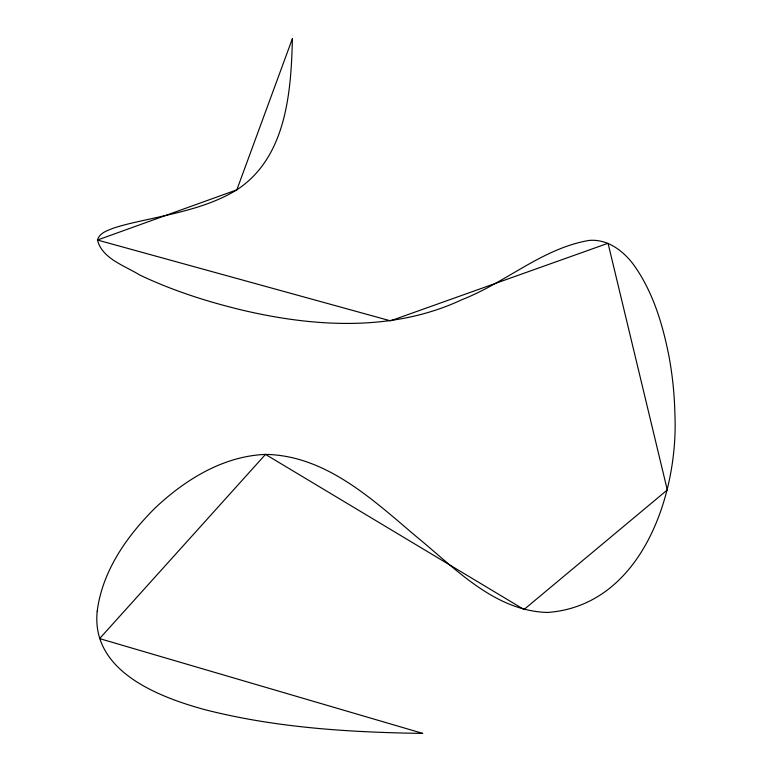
<?xml version="1.0" encoding="UTF-8"?>
<svg xmlns="http://www.w3.org/2000/svg" width="772" height="772" viewBox="0 0 772 772"><rect width="100%" height="100%" fill="white"/><g stroke="black" fill="none" stroke-linecap="round" stroke-linejoin="round"><path stroke-width="1.16" d="M97.204 611.308C90.99 671.08 158.125 696.865 204.802 709.651C275.903 727.832 349.648 732.358 422.767 733.4L99.607 638.608L265.5 454.399C326.305 455.422 373.272 500.237 417.015 537.138C455.432 568.51 494.341 610.806 547.329 612.466C641.252 605.846 678.578 494.466 674.902 414.207A361.122 361.122 0 0 0 669.063 356.751C662.772 324.703 653.218 292.395 634.15 265.452C623.776 251.18 607.825 238.866 589.277 240.401C542.417 248.237 505.795 282.658 462.225 299.536C393.981 331.757 315.42 327.164 243.701 310.469C207.977 301.939 172.764 290.745 139.568 274.919C124.89 265.751 102.087 258.716 97.455 240.034C99.356 232.893 107.443 230.596 113.503 228.116C125.479 224.208 137.85 221.699 150.135 218.978C179.866 212.31 210.544 205.989 236.84 189.835C286.354 157.353 291.131 92.35 292.405 38.6L236.84 189.835L97.455 240.034L390.458 320.834L608.047 243.267L667.298 489.95L524.024 609.523L265.5 454.399C223.127 456.127 185.058 479.682 154.998 508.121C126.869 536.144 102.271 571.01 97.204 611.308"/></g></svg>
